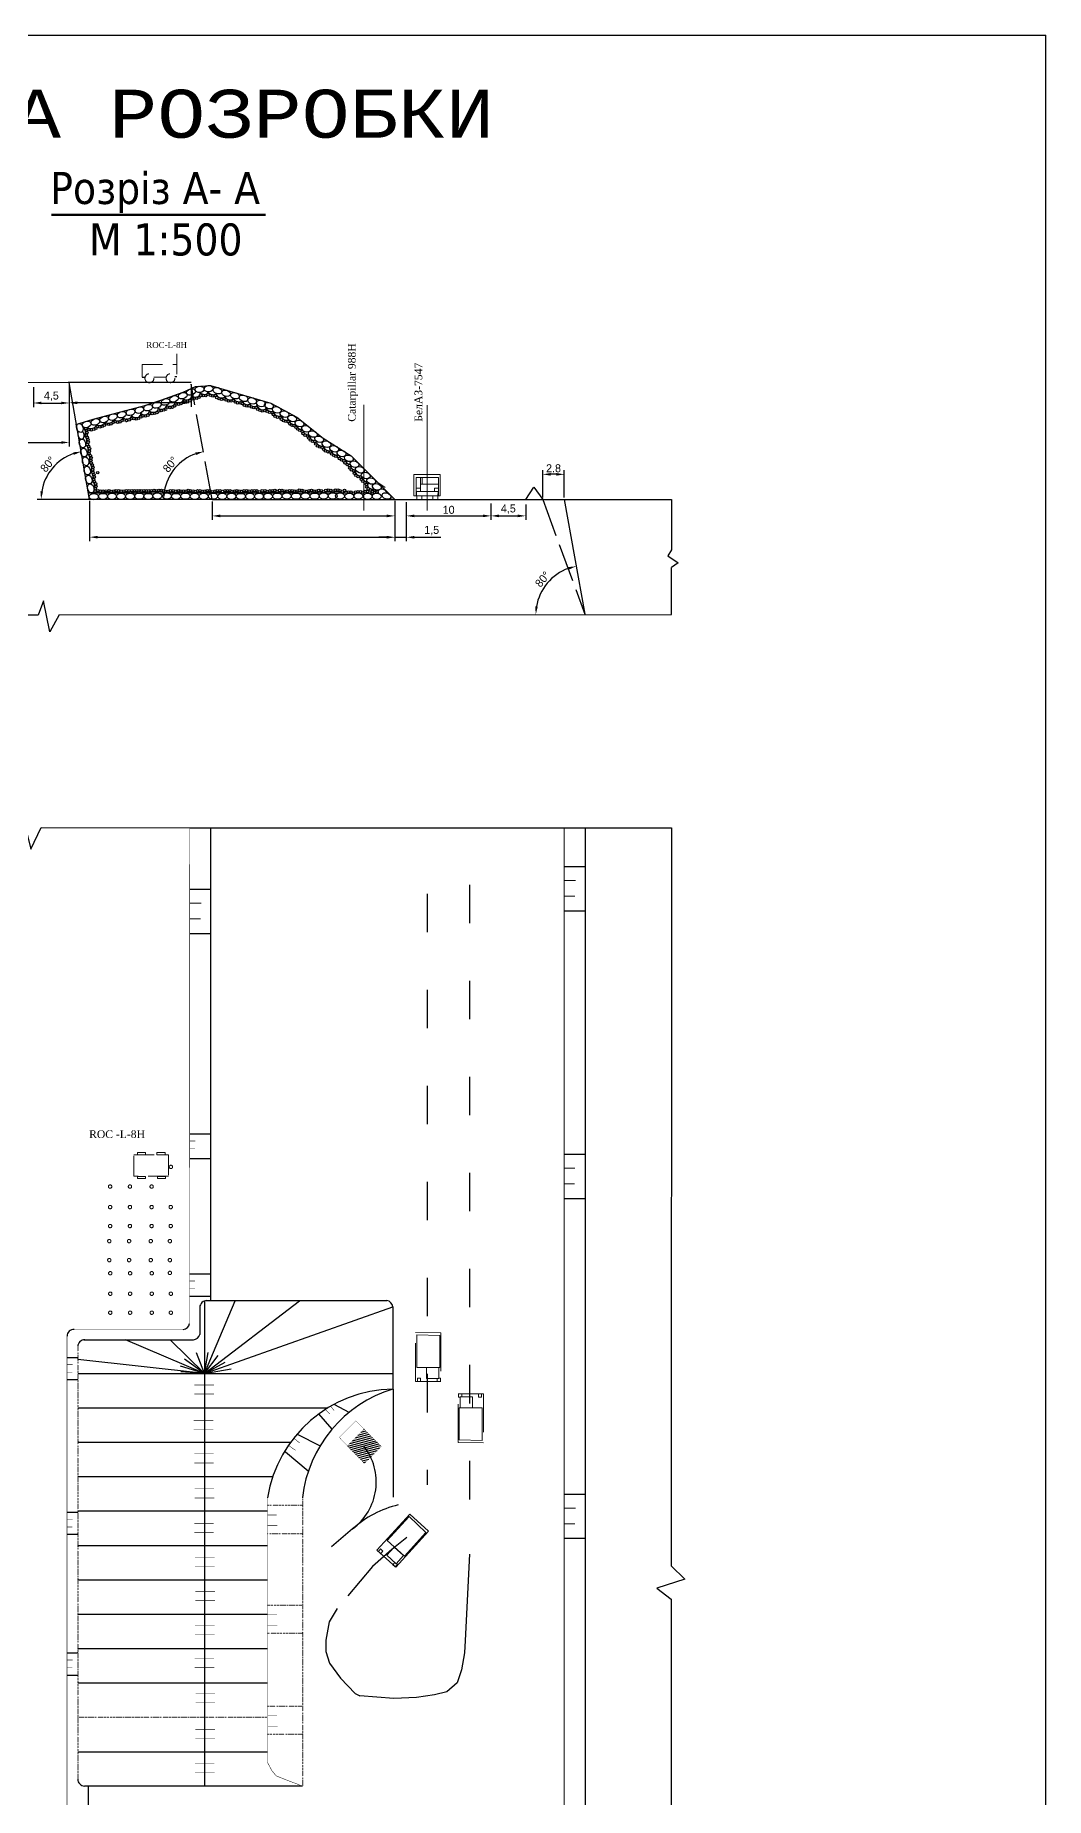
# Model space of a CAD drawing. Header units: millimetres. Extents: x 1846 to 3788, y 252 to 1083.
# Drawn here: x 2768 to 3084, y 533 to 1083 of the extents above; entities that cross this region are included whole.
import ezdxf

# ---------------------------------------------------------------- set-up
doc = ezdxf.new("R2010")
doc.units = ezdxf.units.MM
for name, pattern in [('ACAD_ISO02W100', [15, 12, -3]), ('ACAD_ISO03W100', [30, 12, -18]), ('BORDER2', [22.225, 6.35, -3.175, 6.35, -3.175, 0, -3.175]), ('DOT', [0.25, 0, -0.25])]:
    doc.linetypes.add(name, pattern=pattern)
doc.styles.add('стиль2', font='isocteur.ttf')
doc.dimstyles.new('ISO-25', dxfattribs={"dimtxt": 2.5, "dimasz": 2.5, "dimexe": 1.25, "dimexo": 0.625, "dimtad": 1, "dimtxsty": 'Standard', "dimcen": 2.5, "dimadec": 0, "dimazin": 0, "dimtfac": 1, "dimtmove": 0, "dimatfit": 3, "dimfxl": 1, "dimarcsym": 0})

# ---------------------------------------------------------------- blocks, each defined once
blk = doc.blocks.new('*D155')
at = {"color": 0, "lineweight": -2}
blk.add_line((2822.93, 938.21), (2807.14, 938.21), dxfattribs=at)
blk.add_arc((2823.56, 938.21), 15.17, 109.8331, 170.5379, dxfattribs=at)
at = {"color": 0}
for points in [[(2818.31, 952.88), (2818.52, 952.07), (2820.83, 953.13)], [(2809.02, 940.67), (2808.19, 940.74), (2808.39, 938.21)]]:
    blk.add_solid(points, dxfattribs=at)
at = {"layer": 'Defpoints', "color": 0}
for p in [(2816.97, 974.18), (2814.45, 950.33), (2823.56, 938.21), (2823.56, 938.21), (2967, 938.19)]:
    blk.add_point(p, dxfattribs=at)
at = {"color": 0, "insert": (2810.47, 949.12), "char_height": 2.5, "attachment_point": 5, "rotation": 50.1855}
blk.add_mtext('80°', dxfattribs=at)
blk = doc.blocks.new('*D157')
at = {"color": 0, "lineweight": -2}
blk.add_line((2784.66, 938.21), (2768.87, 938.21), dxfattribs=at)
blk.add_arc((2785.28, 938.21), 15.17, 109.3712, 170.5441, dxfattribs=at)
at = {"color": 0}
for points in [[(2780.15, 952.92), (2780.36, 952.12), (2782.67, 953.15)], [(2770.74, 940.67), (2769.91, 940.74), (2770.12, 938.21)]]:
    blk.add_solid(points, dxfattribs=at)
at = {"layer": 'Defpoints', "color": 0}
for p in [(2778.9, 974.69), (2776.24, 950.39), (2785.28, 938.21), (2785.28, 938.21), (2928.8, 938.21)]:
    blk.add_point(p, dxfattribs=at)
at = {"color": 0, "insert": (2772.23, 949.18), "char_height": 2.5, "attachment_point": 5, "rotation": 49.9576}
blk.add_mtext('80°', dxfattribs=at)
blk = doc.blocks.new('*D145')
at = {"color": 0, "lineweight": -2}
for p, q in [((2926.82, 938.84), (2926.82, 947.29)), ((2933.52, 938.82), (2933.52, 947.29)), ((2931.02, 946.04), (2929.32, 946.04))]:
    blk.add_line(p, q, dxfattribs=at)
at = {"color": 0}
for points in [[(2929.32, 946.46), (2929.32, 945.62), (2926.82, 946.04)], [(2931.02, 946.46), (2931.02, 945.62), (2933.52, 946.04)]]:
    blk.add_solid(points, dxfattribs=at)
at = {"layer": 'Defpoints', "color": 0}
for p in [(2926.82, 946.04), (2926.82, 938.21), (2933.52, 938.19)]:
    blk.add_point(p, dxfattribs=at)
at = {"color": 0, "insert": (2930.17, 947.92), "char_height": 2.5, "attachment_point": 5}
blk.add_mtext('2.8', dxfattribs=at)
blk = doc.blocks.new('*D158')
at = {"color": 0, "lineweight": -2}
blk.add_arc((2939.95, 902.23), 15.32, 109.591, 170.6569, dxfattribs=at)
at = {"color": 0}
for points in [[(2934.71, 917.07), (2934.92, 916.27), (2937.23, 917.31)], [(2925.25, 904.69), (2924.42, 904.76), (2924.63, 902.23)]]:
    blk.add_solid(points, dxfattribs=at)
at = {"layer": 'Defpoints', "color": 0}
for p in [(2933.46, 938.19), (2930.77, 914.5), (2859.52, 902.21), (2939.93, 902.35), (2967.02, 902.24)]:
    blk.add_point(p, dxfattribs=at)
at = {"color": 0, "insert": (2926.76, 913.26), "char_height": 2.5, "attachment_point": 5, "rotation": 50.1239}
blk.add_mtext('80°', dxfattribs=at)
blk = doc.blocks.new('*D148')
at = {"color": 0, "lineweight": -2}
for p, q in [((2880.58, 937.35), (2880.58, 925.12)), ((2884.19, 937.35), (2884.19, 925.12)), ((2878.08, 926.37), (2875.58, 926.37)), ((2880.58, 926.37), (2884.19, 926.37)), ((2886.69, 926.37), (2895.02, 926.37))]:
    blk.add_line(p, q, dxfattribs=at)
at = {"color": 0}
for points in [[(2878.08, 926.79), (2878.08, 925.96), (2880.58, 926.37)], [(2886.69, 926.79), (2886.69, 925.96), (2884.19, 926.37)]]:
    blk.add_solid(points, dxfattribs=at)
at = {"layer": 'Defpoints', "color": 0}
for p in [(2880.58, 937.97), (2884.19, 937.97), (2884.19, 926.37)]:
    blk.add_point(p, dxfattribs=at)
at = {"color": 0, "insert": (2892.11, 928.46), "char_height": 2.5, "attachment_point": 5}
blk.add_mtext('1,5', dxfattribs=at)
blk = doc.blocks.new('*D149')
at = {"color": 0, "lineweight": -2}
for p, q in [((2884.19, 936.97), (2884.19, 931.81)), ((2910.63, 936.97), (2910.63, 931.81)), ((2886.69, 933.06), (2908.13, 933.06))]:
    blk.add_line(p, q, dxfattribs=at)
at = {"color": 0}
for points in [[(2886.69, 933.48), (2886.69, 932.65), (2884.19, 933.06)], [(2908.13, 933.48), (2908.13, 932.65), (2910.63, 933.06)]]:
    blk.add_solid(points, dxfattribs=at)
at = {"layer": 'Defpoints', "color": 0}
for p in [(2884.19, 937.6), (2910.63, 937.6), (2910.63, 933.06)]:
    blk.add_point(p, dxfattribs=at)
at = {"color": 0, "insert": (2897.41, 934.94), "char_height": 2.5, "attachment_point": 5}
blk.add_mtext('10', dxfattribs=at)
blk = doc.blocks.new('*D150')
at = {"color": 0, "lineweight": -2}
for p, q in [((2910.63, 936.6), (2910.63, 931.81)), ((2921.48, 936.6), (2921.48, 931.81)), ((2913.13, 933.06), (2918.98, 933.06))]:
    blk.add_line(p, q, dxfattribs=at)
at = {"color": 0}
for points in [[(2913.13, 933.48), (2913.13, 932.65), (2910.63, 933.06)], [(2918.98, 933.48), (2918.98, 932.65), (2921.48, 933.06)]]:
    blk.add_solid(points, dxfattribs=at)
at = {"layer": 'Defpoints', "color": 0}
for p in [(2910.63, 937.22), (2921.48, 937.22), (2921.48, 933.06)]:
    blk.add_point(p, dxfattribs=at)
at = {"color": 0, "insert": (2916.05, 935.15), "char_height": 2.5, "attachment_point": 5}
blk.add_mtext('4,5', dxfattribs=at)
blk = doc.blocks.new('*D159')
at = {"color": 0, "lineweight": -2}
blk.add_line((2704.39, 974.39), (2691.87, 974.35), dxfattribs=at)
blk.add_arc((2705.01, 974.4), 11.89, 112.3799, 168.1588, dxfattribs=at)
at = {"color": 0}
for points in [[(2700.37, 985.79), (2700.6, 984.99), (2702.88, 986.1)], [(2693.79, 976.8), (2692.96, 976.88), (2693.12, 974.35)]]:
    blk.add_solid(points, dxfattribs=at)
at = {"layer": 'Defpoints', "color": 0}
for p in [(2702.25, 989.58), (2697.86, 983.9), (2778.9, 974.69), (2705.01, 974.4), (2705.01, 974.4)]:
    blk.add_point(p, dxfattribs=at)
at = {"color": 0, "insert": (2694.43, 983.2), "char_height": 2.5, "attachment_point": 5, "rotation": 50.2693}
blk.add_mtext('80°', dxfattribs=at)
blk = doc.blocks.new('*D140')
at = {"color": 0, "lineweight": -2}
for p, q in [((2705.01, 973.77), (2705.01, 954.74)), ((2778.9, 974.06), (2778.9, 954.74)), ((2707.51, 955.99), (2776.4, 955.99))]:
    blk.add_line(p, q, dxfattribs=at)
at = {"color": 0}
for points in [[(2707.51, 956.4), (2707.51, 955.57), (2705.01, 955.99)], [(2776.4, 956.4), (2776.4, 955.57), (2778.9, 955.99)]]:
    blk.add_solid(points, dxfattribs=at)
at = {"layer": 'Defpoints', "color": 0}
for p in [(2778.9, 974.69), (2705.01, 974.4), (2778.9, 955.99)]:
    blk.add_point(p, dxfattribs=at)
at = {"color": 0, "insert": (2744.29, 958.07), "char_height": 2.5, "attachment_point": 5}
blk.add_mtext('59,7', dxfattribs=at)
blk = doc.blocks.new('*D144')
at = {"color": 0, "lineweight": -2}
for p, q in [((2767.73, 973.31), (2767.73, 967.07)), ((2778.9, 974.06), (2778.9, 967.07)), ((2770.23, 968.32), (2776.4, 968.32))]:
    blk.add_line(p, q, dxfattribs=at)
at = {"color": 0}
for points in [[(2770.23, 968.74), (2770.23, 967.91), (2767.73, 968.32)], [(2776.4, 968.74), (2776.4, 967.91), (2778.9, 968.32)]]:
    blk.add_solid(points, dxfattribs=at)
at = {"layer": 'Defpoints', "color": 0}
for p in [(2778.9, 974.69), (2767.73, 973.94), (2778.9, 968.32)]:
    blk.add_point(p, dxfattribs=at)
at = {"color": 0, "insert": (2773.32, 970.41), "char_height": 2.5, "attachment_point": 5}
blk.add_mtext('4,5', dxfattribs=at)

msp = doc.modelspace()

# ---------------------------------------------------------------- hatches: boundary and pattern name
h = msp.add_hatch()
h.set_pattern_fill('ANSI31', scale=0.196, angle=330, style=0)
h.set_pattern_definition([(15, (2682.3198, -124.38993), (-0.1610631, 0.60109564), [])])
h.paths.add_polyline_path([(2876.405, 642.415), (2871.025, 647.809), (2865.804, 642.582), (2871.103, 637.118)])

# ---------------------------------------------------------------- linework, layer by layer
at = {"lineweight": 50}
msp.add_line((2773.319, 1027.059), (2840.16, 1027.059), dxfattribs=at)
at = {"color": 7, "linetype": 'BORDER2', "lineweight": 9}
for p, q in [((2801.737, 980.354), (2812.554, 980.354)), ((2801.737, 976.392), (2801.737, 980.354)), ((2812.554, 983.691), (2812.554, 974.611)), ((2809.176, 976.392), (2805.305, 976.392))]:
    msp.add_line(p, q, dxfattribs=at)
at = {"color": 7}
for p, q in [((2778.904, 974.064), (2778.904, 967.134)), ((2816.972, 974.064), (2816.972, 967.134)), ((2814.472, 968.384), (2781.404, 968.384)), ((2785.26, 937.722), (2785.26, 925.165)), ((2823.56, 937.584), (2823.56, 931.802)), ((2880.584, 937.72), (2880.584, 931.802)), ((2880.584, 937.72), (2880.584, 925.165)), ((2826.06, 933.052), (2878.084, 933.052)), ((2787.76, 926.415), (2878.084, 926.415)), ((2940.099, 835.654), (2940.099, 346.159))]:
    msp.add_line(p, q, dxfattribs=at)
at = {"color": 7, "lineweight": 9}
for p, q in [((2870.915, 934.736), (2870.915, 967.701)), ((2890.733, 934.695), (2890.733, 967.622)), ((2874.857, 940.638), (2873.939, 941.659)), ((2874.955, 943.748), (2877.573, 941.886)), ((2887.377, 941.764), (2888.711, 941.764)), ((2888.622, 942.949), (2894.182, 942.949)), ((2888.637, 945.066), (2888.637, 940.624)), ((2889.185, 945.081), (2889.185, 942.993)), ((2892.95, 940.722), (2892.95, 941.716)), ((2892.95, 941.716), (2894.182, 941.716))]:
    msp.add_line(p, q, dxfattribs=at)
at = {"color": 7, "linetype": 'ACAD_ISO03W100', "lineweight": 9}
for p, q in [((2887.093, 677.951), (2895.016, 677.88)), ((2887.093, 662.695), (2887.093, 677.951)), ((2887.442, 677.244), (2894.682, 677.032)), ((2887.442, 667.096), (2887.442, 677.244)), ((2895.016, 677.88), (2895.016, 662.695)), ((2894.682, 677.032), (2894.682, 667.096)), ((2894.682, 667.096), (2887.442, 667.096)), ((2890.468, 667.043), (2894.362, 667.043)), ((2890.468, 663.582), (2890.468, 667.043)), ((2894.362, 667.043), (2894.362, 663.582)), ((2895.007, 662.662), (2887.084, 662.662)), ((2888.655, 663.728), (2887.69, 663.728)), ((2887.69, 663.728), (2887.69, 662.723)), ((2887.69, 662.723), (2888.655, 662.723)), ((2888.655, 662.723), (2888.655, 663.728)), ((2894.362, 663.582), (2890.468, 663.582)), ((2893.854, 662.697), (2893.854, 663.581)), ((2894.821, 662.697), (2893.854, 662.697)), ((2894.366, 663.682), (2894.821, 663.682)), ((2894.821, 663.682), (2894.821, 662.697)), ((2900.343, 643.627), (2900.343, 658.812)), ((2900.343, 658.812), (2908.266, 658.812)), ((2900.538, 657.825), (2900.538, 658.81)), ((2900.538, 658.81), (2901.505, 658.81)), ((2900.994, 657.825), (2900.538, 657.825)), ((2900.997, 654.464), (2900.997, 657.925)), ((2900.997, 657.925), (2904.891, 657.925)), ((2901.505, 658.81), (2901.505, 657.926)), ((2904.891, 657.925), (2904.891, 654.464)), ((2907.669, 658.784), (2906.705, 658.784)), ((2906.705, 658.784), (2906.705, 657.779)), ((2906.705, 657.779), (2907.669, 657.779)), ((2907.669, 657.779), (2907.669, 658.784)), ((2908.266, 658.812), (2908.266, 643.556)), ((2900.677, 644.475), (2900.677, 654.411)), ((2900.677, 654.411), (2907.917, 654.411)), ((2904.891, 654.464), (2900.997, 654.464)), ((2907.917, 654.411), (2907.917, 644.263)), ((2907.917, 644.263), (2900.677, 644.475)), ((2908.266, 643.556), (2900.343, 643.627))]:
    msp.add_line(p, q, dxfattribs=at)
at = {"color": 7, "linetype": 'ByBlock', "lineweight": 9}
for p, q in [((2880.028, 605.448), (2880.623, 606.103)), ((2881.068, 605.833), (2881.405, 605.527)), ((2880.741, 604.797), (2880.026, 605.448)), ((2881.405, 605.527), (2880.741, 604.797))]:
    msp.add_line(p, q, dxfattribs=at)
at = {"color": 7}
for points in [[(2514.901, 1083.19), (2514.901, 1083.19), (3083.901, 1083.19)], [(3083.901, 252.19), (3083.901, 252.19), (3083.901, 1083.19)], [(2778.904, 974.689), (2705.013, 974.397), (2705.013, 974.397)], [(2816.972, 974.689), (2778.572, 974.689)], [(2785.281, 938.213), (2778.904, 974.689)], [(2801.737, 976.392), (2802.602, 976.392)], [(2812.559, 976.481), (2811.863, 976.481)], [(2780.942, 961.578), (2786.416, 963.244), (2794.151, 965.385), (2802.243, 967.452), (2807.551, 969.164), (2807.551, 969.164), (2814.453, 971.69), (2818.31, 973.459), (2823.081, 973.832), (2841.854, 968.312), (2850.003, 963.847), (2858.173, 957.353), (2866.995, 951.792), (2880.584, 938.203)], [(2816.972, 974.182), (2816.972, 974.182)], [(2780.999, 961.595), (2781.159, 960.777)], [(2781.159, 960.777), (2781.325, 959.86)], [(2921.476, 938.212), (2924.055, 942.017), (2926.812, 938.212)], [(2823.56, 938.209), (2770.115, 938.213)], [(2864.887, 940.14), (2784.937, 940.14)], [(2823.56, 938.209), (2966.999, 938.193)], [(2880, 938.203), (2879.006, 938.197)], [(2880, 938.203), (2880.584, 938.203)], [(2933.463, 938.193), (2939.933, 902.35)], [(2966.999, 938.193), (2966.999, 922.445)], [(2966.999, 922.445), (2965.823, 920.572), (2969.082, 918.372), (2967.016, 916.988)], [(2967.016, 902.242), (2967.016, 916.988)], [(2775.786, 902.108), (2772.85, 896.813), (2770.888, 906.499), (2769.171, 902.085), (2620.924, 902.097)], [(2775.786, 902.108), (2967.016, 902.242)], [(2759.103, 835.656), (2763.73, 842.001), (2766.937, 828.947), (2770.181, 835.679)], [(2770.181, 835.679), (2816.552, 835.654)], [(2816.552, 835.654), (2967.016, 835.654)], [(2823.074, 835.654), (2823.074, 687.948)], [(2967.016, 835.654), (2966.944, 605.056)], [(2933.577, 823.562), (2940.099, 823.562)], [(2816.645, 816.493), (2823.167, 816.493)], [(2933.577, 809.726), (2940.099, 809.726)], [(2816.645, 802.657), (2823.167, 802.657)], [(2816.549, 740.006), (2823.119, 740.006)], [(2816.444, 732.308), (2822.974, 732.308)], [(2933.417, 733.727), (2939.94, 733.727)], [(2933.417, 719.89), (2939.94, 719.89)], [(2816.474, 696.265), (2823.044, 696.265)], [(2816.474, 689.347), (2823.044, 689.347)], [(2821.199, 665.191), (2850.787, 687.895)], [(2821.199, 665.191), (2830.775, 687.895)], [(2821.199, 687.857), (2821.199, 536.26)], [(2821.199, 665.191), (2880.004, 685.95)], [(2821.725, 687.947), (2878.078, 687.945)], [(2880.004, 685.95), (2879.982, 660.33)], [(2783.505, 675.726), (2817.715, 675.726)], [(2821.199, 665.191), (2796.506, 675.727)], [(2821.199, 665.191), (2810.452, 675.727)], [(2821.199, 665.191), (2822.281, 671.71)], [(2778.217, 670.225), (2781.591, 670.225)], [(2821.199, 665.191), (2781.592, 669.53)], [(2821.199, 665.191), (2813.692, 667.416)], [(2821.199, 665.191), (2814.932, 669.611)], [(2821.199, 665.191), (2818.655, 671.614)], [(2821.199, 665.191), (2825.431, 670.756)], [(2821.199, 665.191), (2827.626, 668.752)], [(2821.199, 665.191), (2829.534, 666.653)], [(2778.217, 663.307), (2781.591, 663.307)], [(2781.655, 665.191), (2879.999, 665.191)], [(2821.199, 665.191), (2813.792, 665.651)], [(2821.199, 665.191), (2821.199, 665.191)], [(2821.199, 665.191), (2821.199, 665.191)], [(2861.753, 655.537), (2866.246, 653.07)], [(2880.043, 660.265), (2880.043, 626.521)], [(2781.655, 654.451), (2859.663, 654.451)], [(2856.73, 652.629), (2860.959, 647.784)], [(2850.121, 646.273), (2857.259, 642.574)], [(2781.648, 643.711), (2847.894, 643.711)], [(2846.42, 640.724), (2853.558, 634.821)], [(2781.648, 632.971), (2842.596, 632.971)], [(2781.594, 622.231), (2840.823, 622.231)], [(2933.537, 627.528), (2940.059, 627.528)], [(2778.211, 621.892), (2781.597, 621.892)], [(2867.411, 616.626), (2860.828, 610.992)], [(2778.211, 614.974), (2781.597, 614.974)], [(2781.644, 611.491), (2840.772, 611.491)], [(2933.537, 613.692), (2940.059, 613.692)], [(2903.884, 608.762), (2902.518, 581.787), (2902.357, 577.908), (2901.387, 572.574), (2900.093, 568.533), (2896.86, 565.786), (2892.98, 564.816), (2887.321, 564.008), (2880.335, 563.624), (2869.699, 564.493)], [(2781.621, 600.751), (2840.847, 600.751)], [(2966.944, 605.056), (2971.222, 600.932), (2962.4, 598.147), (2966.944, 594.667)], [(2966.944, 594.667), (2966.962, 346.209)], [(2781.621, 590.011), (2840.847, 590.011)], [(2862.543, 591.788), (2860.087, 587.564), (2859.104, 581.868), (2859.104, 578.332), (2860.185, 574.698), (2863.624, 569.983), (2868.203, 565.212), (2868.203, 565.212), (2869.699, 564.493), (2869.699, 564.493), (2869.699, 564.493), (2869.699, 564.493), (2869.699, 564.493)], [(2781.591, 579.271), (2840.847, 579.271)], [(2778.247, 577.874), (2781.595, 577.874)], [(2778.247, 570.956), (2781.586, 570.956)], [(2781.597, 568.531), (2840.847, 568.531)], [(2781.662, 547.051), (2840.868, 547.051)], [(2851.719, 536.239), (2783.7, 536.294)], [(2784.795, 536.293), (2784.795, 346.45)]]:
    msp.add_lwpolyline(points, dxfattribs=at)
at = {"color": 7, "linetype": 'ACAD_ISO02W100'}
for points in [[(2823.56, 938.209), (2816.972, 974.182)], [(2926.812, 938.212), (2939.933, 902.35)]]:
    msp.add_lwpolyline(points, dxfattribs=at)
at = {"color": 7, "lineweight": 9}
for points in [[(2886.515, 945.947), (2894.784, 945.947), (2894.784, 939.325), (2886.515, 939.325)], [(2887.249, 945.083), (2894.205, 945.083), (2894.205, 939.284), (2887.249, 939.284)], [(2887.377, 940.648), (2894.1, 940.648), (2894.077, 939.284), (2887.377, 939.284)], [(2887.52, 939.288), (2889.045, 939.288), (2889.045, 938.211), (2887.52, 938.211)], [(2892.457, 939.288), (2893.982, 939.288), (2893.982, 938.211), (2892.457, 938.211)]]:
    msp.add_lwpolyline(points, close=True, dxfattribs=at)
at = {"color": 7}
for points, const_width in [([(2816.477, 680.811), (2816.552, 835.654)], 0.15), ([(2933.463, 835.654), (2933.463, 346.159)], 0.3), ([(2933.577, 819.183), (2937.08, 819.183)], 0.3), ([(2816.645, 812.114), (2820.148, 812.114)], 0.3), ([(2933.577, 814.279), (2936.905, 814.279)], 0.3), ([(2816.645, 807.21), (2819.973, 807.21)], 0.3), ([(2816.549, 737.817), (2818.301, 737.817)], 0.15), ([(2816.549, 735.365), (2818.213, 735.365)], 0.15), ([(2933.417, 729.348), (2936.921, 729.348)], 0.3), ([(2933.417, 724.444), (2936.746, 724.444)], 0.3), ([(2816.474, 694.076), (2818.226, 694.076)], 0.15), ([(2816.474, 691.624), (2818.138, 691.624)], 0.15), ([(2778.215, 676.834), (2778.233, 677.046), (2778.278, 677.328), (2778.406, 677.675), (2778.586, 678.009), (2778.721, 678.189), (2778.94, 678.401), (2779.171, 678.581), (2779.46, 678.742), (2779.743, 678.851), (2780.096, 678.922), (2780.437, 678.941), (2780.694, 678.941)], 0.15), ([(2814.502, 678.943), (2780.437, 678.94)], 0.15), ([(2814.478, 678.942), (2814.65, 678.964), (2814.915, 679.014), (2815.115, 679.078), (2815.373, 679.207), (2815.588, 679.336), (2815.878, 679.587), (2816.028, 679.743), (2816.179, 679.979), (2816.315, 680.231), (2816.426, 680.547), (2816.476, 680.829), (2816.476, 680.829)], 0.15), ([(2778.215, 676.834), (2778.21, 346.45)], 0.15), ([(2778.217, 668.036), (2779.969, 668.036)], 0.15), ([(2778.217, 665.584), (2779.882, 665.584)], 0.15), ([(2818.023, 661.596), (2824.118, 661.596)], 0.15), ([(2818.03, 658.76), (2824.125, 658.76)], 0.15), ([(2840.842, 626.389), (2841.565, 629.791), (2842.27, 632.364), (2843.539, 635.852), (2845.019, 638.883), (2846.394, 641.35), (2848.156, 643.922), (2850.518, 646.777), (2853.056, 649.42), (2854.959, 651.102), (2857.779, 653.216), (2860.529, 654.943), (2863.49, 656.529), (2865.029, 657.18), (2866.482, 657.75), (2867.596, 658.144), (2869.036, 658.619), (2870.285, 658.999), (2872.01, 659.393), (2873.613, 659.705), (2875.039, 659.95), (2877.21, 660.194), (2878.758, 660.276), (2879.982, 660.33)], 0.15), ([(2817.807, 650.533), (2823.902, 650.533)], 0.15), ([(2858.933, 653.849), (2860.343, 652.528)], 0.15), ([(2860.519, 654.995), (2861.664, 653.585)], 0.15), ([(2863.237, 645.228), (2868.419, 650.422), (2876.405, 642.415), (2871.103, 637.118), (2863.237, 645.228)], 0.0784), ([(2817.814, 647.696), (2823.909, 647.696)], 0.15), ([(2849.064, 644.952), (2850.914, 643.454)], 0.15), ([(2865.804, 642.582), (2871.025, 647.809)], 0.0784), ([(2817.969, 640.063), (2824.064, 640.063)], 0.15), ([(2847.478, 642.662), (2849.592, 641.164)], 0.15), ([(2817.976, 637.227), (2824.071, 637.227)], 0.15), ([(2818.077, 629.132), (2824.172, 629.132)], 0.15), ([(2818.084, 626.296), (2824.179, 626.296)], 0.15), ([(2840.842, 626.389), (2840.842, 543.659)], 0.15), ([(2933.537, 623.15), (2937.04, 623.15)], 0.3), ([(2778.211, 619.703), (2779.963, 619.703)], 0.15), ([(2778.211, 617.251), (2779.875, 617.251)], 0.15), ([(2817.969, 618.285), (2824.064, 618.285)], 0.15), ([(2933.537, 618.246), (2936.865, 618.246)], 0.3), ([(2817.976, 615.448), (2824.071, 615.448)], 0.15), ([(2818.185, 607.731), (2824.28, 607.731)], 0.15), ([(2818.192, 604.895), (2824.287, 604.895)], 0.15), ([(2818.293, 597.154), (2824.388, 597.154)], 0.15), ([(2818.3, 594.317), (2824.395, 594.317)], 0.15), ([(2818.185, 586.36), (2824.28, 586.36)], 0.15), ([(2818.192, 583.524), (2824.287, 583.524)], 0.15), ([(2778.247, 575.685), (2779.999, 575.685)], 0.15), ([(2778.247, 573.233), (2779.912, 573.233)], 0.15), ([(2818.077, 576.125), (2824.172, 576.125)], 0.15), ([(2818.084, 573.288), (2824.179, 573.288)], 0.15), ([(2818.347, 565.223), (2824.442, 565.223)], 0.15), ([(2818.354, 562.387), (2824.449, 562.387)], 0.15), ([(2818.293, 554.022), (2824.388, 554.022)], 0.15), ([(2818.3, 551.185), (2824.395, 551.185)], 0.15), ([(2818.177, 543.261), (2824.272, 543.261)], 0.15), ([(2818.185, 540.425), (2824.28, 540.425)], 0.15), ([(2840.842, 543.659), (2842.227, 541.088), (2843.564, 539.483), (2846.908, 538.146), (2850.118, 536.943), (2851.719, 536.239)], 0.15)]:
    msp.add_lwpolyline(points, dxfattribs=dict(at, const_width=const_width))
at = {"color": 7, "linetype": 'ACAD_ISO03W100'}
for points in [[(2890.691, 815.038), (2890.691, 630.389)], [(2903.884, 817.847), (2903.884, 608.762)], [(2819.69, 685.897), (2819.69, 677.401)], [(2884.343, 613.946), (2884.343, 613.946), (2879.629, 610.176), (2873.642, 604.935), (2862.543, 591.788)]]:
    msp.add_lwpolyline(points, dxfattribs=at)
at = {"color": 7, "linetype": 'BORDER2', "lineweight": 9}
for points in [[(2799.067, 733.441), (2809.954, 733.441), (2809.954, 726.801), (2799.067, 726.801)], [(2800.23, 733.478), (2802.733, 733.478), (2802.733, 734.178), (2800.23, 734.178)], [(2806.317, 733.478), (2808.82, 733.478), (2808.82, 734.178), (2806.317, 734.178)], [(2800.23, 726.061), (2802.733, 726.061), (2802.733, 726.76), (2800.23, 726.76)], [(2806.487, 726.039), (2808.99, 726.039), (2808.99, 726.739), (2806.487, 726.739)]]:
    msp.add_lwpolyline(points, close=True, dxfattribs=at)
at = {"color": 7, "linetype": 'DOT'}
for points in [[(2781.598, 673.743), (2781.594, 538.516)], [(2840.842, 624.036), (2851.719, 624.04)], [(2851.719, 626.393), (2851.719, 536.239)], [(2840.851, 615.244), (2851.765, 615.244)], [(2840.907, 592.847), (2851.784, 592.851)], [(2840.916, 584.055), (2851.83, 584.055)], [(2781.634, 557.791), (2840.83, 557.791)], [(2840.936, 561.311), (2851.813, 561.315)], [(2840.945, 552.52), (2851.859, 552.52)]]:
    msp.add_lwpolyline(points, dxfattribs=at)
at = {"color": 7, "linetype": 'DOT', "const_width": 0.15}
for points in [[(2840.867, 620.998), (2843.744, 620.998)], [(2840.867, 617.73), (2843.874, 617.73)], [(2840.932, 589.809), (2843.809, 589.809)], [(2840.932, 586.541), (2843.939, 586.541)], [(2840.961, 558.274), (2843.838, 558.274)], [(2840.961, 555.005), (2843.968, 555.005)]]:
    msp.add_lwpolyline(points, dxfattribs=at)
at = {"color": 7, "linetype": 'ByBlock', "lineweight": 9}
for points in [[(2885.289, 621.282), (2891.102, 615.9), (2880.886, 604.665), (2875.024, 609.995)], [(2885.071, 620.524), (2890.284, 615.497), (2883.6, 608.146), (2878.244, 613.016)], [(2875.485, 609.615), (2876.199, 608.966), (2876.875, 609.709), (2876.161, 610.358)], [(2880.446, 610.942), (2883.327, 608.322), (2880.999, 605.761), (2878.118, 608.381)]]:
    msp.add_lwpolyline(points, close=True, dxfattribs=at)
at = {"color": 7, "linetype": 'BORDER2', "lineweight": 9}
for centre, radius in [((2803.951, 976.053), 1.396), ((2810.53, 976.053), 1.396), ((2810.656, 729.706), 0.53), ((2791.685, 723.559), 0.53), ((2797.878, 723.559), 0.53), ((2804.645, 723.559), 0.53), ((2791.685, 717.164), 0.53), ((2797.878, 717.164), 0.53), ((2804.645, 717.164), 0.53), ((2810.61, 717.164), 0.53), ((2791.685, 711.237), 0.53), ((2797.878, 711.237), 0.53), ((2804.645, 711.237), 0.53), ((2810.61, 711.237), 0.53), ((2791.423, 706.524), 0.53), ((2797.616, 706.524), 0.53), ((2804.384, 706.524), 0.53), ((2810.348, 706.524), 0.53), ((2791.423, 700.596), 0.53), ((2797.616, 700.596), 0.53), ((2804.384, 700.596), 0.53), ((2810.348, 700.596), 0.53), ((2791.731, 696.489), 0.53), ((2797.924, 696.489), 0.53), ((2804.691, 696.489), 0.53), ((2810.354, 696.584), 0.53), ((2791.731, 690.093), 0.53), ((2797.924, 690.093), 0.53), ((2804.691, 690.093), 0.53), ((2810.656, 690.093), 0.53), ((2791.731, 684.166), 0.53), ((2797.924, 684.166), 0.53), ((2804.691, 684.166), 0.53), ((2810.656, 684.166), 0.53)]:
    msp.add_circle(centre, radius, dxfattribs=at)
at = {"color": 7}
for centre in [(2815.07, 968.973), (2815.841, 968.942), (2816.574, 969.148), (2817.192, 969.614), (2817.94, 969.812), (2818.71, 969.827), (2819.428, 970.102), (2820.008, 970.606), (2820.778, 970.663), (2821.548, 970.634), (2822.25, 971), (2822.982, 970.711), (2823.733, 970.538), (2824.512, 970.634), (2825.013, 970.047), (2825.696, 969.672), (2826.457, 969.479), (2827.248, 969.643), (2827.931, 969.268), (2828.643, 968.969), (2829.413, 968.931), (2830.174, 969.123), (2830.761, 968.632), (2797.615, 963.053), (2798.309, 963.409), (2799.09, 963.448), (2799.861, 963.361), (2800.615, 963.545), (2801.254, 963.983), (2801.946, 964.307), (2802.708, 964.289), (2803.453, 964.526), (2804.058, 965.008), (2804.82, 965.034), (2805.591, 965.078), (2806.31, 965.358), (2806.888, 965.849), (2807.652, 965.964), (2808.424, 966.128), (2809.567, 967.054), (2810.346, 966.892), (2811.15, 967.032), (2811.828, 967.4), (2812.287, 968.023), (2813.056, 967.962), (2813.806, 968.107), (2814.459, 968.507), (2831.483, 968.363), (2832.234, 968.344), (2832.985, 968.113), (2833.61, 967.651), (2834.342, 967.42), (2835.101, 967.444), (2835.791, 967.071), (2836.547, 966.879), (2837.303, 966.975), (2837.772, 966.382), (2838.452, 966.009), (2839.218, 965.836), (2839.993, 965.932), (2840.74, 965.731), (2841.458, 965.406), (2842.214, 965.31), (2842.664, 964.67), (2843.219, 964.143), (2843.956, 963.904), (2844.731, 963.866), (2845.21, 963.282), (2784.101, 960.307), (2784.261, 958.301), (2784.42, 959.055), (2784.523, 957.591), (2785.078, 960.011), (2785.838, 959.947), (2786.582, 960.137), (2787.199, 960.47), (2787.722, 961.008), (2788.466, 960.881), (2789.195, 961.055), (2789.828, 961.404), (2790.525, 961.736), (2791.253, 961.673), (2791.966, 961.815), (2792.582, 962.2), (2793.329, 962.467), (2794.023, 962.324), (2794.77, 962.431), (2795.41, 962.804), (2796.157, 963), (2845.813, 962.832), (2846.541, 962.583), (2847.306, 962.468), (2847.747, 961.827), (2848.388, 961.416), (2849.131, 961.219), (2849.715, 960.74), (2850.26, 960.185), (2850.911, 959.793), (2851.61, 959.439), (2851.983, 958.759), (2852.577, 958.281), (2853.295, 958.003), (2784.516, 955.368), (2784.791, 956.869), (2784.804, 956.095), (2784.983, 954.767), (2785.079, 952.508), (2785.194, 953.265), (2785.233, 954.032), (2853.735, 957.372), (2854.204, 956.751), (2854.853, 956.368), (2855.619, 956.215), (2855.934, 955.497), (2856.47, 954.923), (2857.15, 954.588), (2857.906, 954.492), (2858.375, 953.88), (2858.959, 953.363), (2859.668, 953.086), (2860.414, 953.028), (2860.836, 952.387), (2785.533, 951.881), (2785.693, 950.376), (2785.744, 951.14), (2785.757, 949.609), (2786.153, 948.951), (2786.205, 947.442), (2786.294, 946.682), (2786.313, 948.209), (2787.809, 946.566), (2861.477, 951.957), (2862.197, 951.696), (2862.947, 951.605), (2863.33, 950.961), (2863.958, 950.502), (2864.678, 950.257), (2865.1, 949.625), (2865.681, 949.13), (2866.39, 948.808), (2866.551, 948.055), (2867.046, 947.453), (2867.734, 947.109), (2786.54, 944.455), (2786.633, 945.973), (2786.729, 945.206), (2786.759, 943.751), (2787.025, 941.59), (2787.14, 943.081), (2787.244, 942.307), (2805.377, 941.063), (2806.847, 941.036), (2807.691, 941.063), (2845.325, 941.025), (2850.772, 941.101), (2851.594, 941.025), (2859.813, 941.082), (2862.049, 941.101), (2862.794, 941.12), (2867.971, 946.379), (2868.435, 945.744), (2869.105, 945.356), (2869.868, 945.212), (2870.131, 944.483), (2870.623, 943.899), (2871.292, 943.517), (2871.736, 942.886), (2871.812, 942.115), (2872.295, 941.505), (2872.982, 941.132), (2787.021, 940.806), (2787.85, 940.91), (2788.644, 940.772), (2789.438, 940.806), (2790.44, 940.841), (2791.338, 940.91), (2791.994, 940.737), (2792.823, 940.806), (2793.549, 940.91), (2794.343, 940.875), (2795.137, 940.772), (2795.966, 940.841), (2796.761, 940.944), (2797.59, 940.875), (2798.453, 940.91), (2799.248, 940.91), (2800.007, 940.944), (2800.664, 940.944), (2801.389, 940.875), (2802.218, 940.944), (2803.008, 940.873), (2803.743, 940.873), (2804.614, 940.955), (2806.112, 940.955), (2808.345, 940.873), (2809.053, 940.71), (2809.815, 940.71), (2810.55, 940.873), (2811.367, 940.9), (2812.157, 940.791), (2813.11, 940.9), (2813.845, 940.846), (2814.581, 940.846), (2815.371, 940.818), (2816.079, 940.982), (2816.758, 940.967), (2817.542, 940.833), (2818.287, 940.681), (2818.975, 940.872), (2819.759, 940.948), (2820.485, 940.738), (2821.212, 940.795), (2822.053, 940.948), (2822.798, 940.929), (2823.582, 940.642), (2824.423, 940.795), (2825.149, 940.967), (2825.971, 940.948), (2826.774, 940.681), (2827.538, 940.91), (2828.341, 940.967), (2829.048, 940.91), (2829.736, 940.662), (2830.577, 940.833), (2831.189, 940.91), (2832.011, 940.814), (2832.737, 940.662), (2833.502, 940.929), (2834.304, 940.929), (2835.088, 940.795), (2835.91, 940.872), (2836.77, 940.929), (2837.535, 940.872), (2838.28, 940.585), (2839.159, 940.891), (2840.02, 940.929), (2840.765, 940.757), (2841.549, 940.872), (2842.371, 940.967), (2843.135, 941.005), (2843.872, 940.719), (2844.579, 940.986), (2846.108, 940.853), (2846.949, 940.795), (2847.695, 940.929), (2848.536, 940.929), (2849.3, 940.814), (2850.046, 940.833), (2852.282, 940.833), (2853.047, 940.662), (2853.792, 940.967), (2854.556, 941.005), (2855.359, 940.795), (2856.104, 940.853), (2856.831, 940.986), (2857.634, 940.948), (2858.36, 940.604), (2859.048, 940.986), (2860.596, 941.005), (2861.284, 940.853), (2863.502, 940.91), (2864.19, 940.585), (2864.883, 941.015), (2865.396, 940.412), (2866.122, 940.545), (2866.925, 940.507), (2867.651, 940.163), (2868.339, 940.545), (2869.104, 940.641), (2869.888, 940.564), (2870.576, 940.412), (2871.34, 940.66), (2872.086, 940.679), (2873.549, 940.657), (2874.285, 940.451), (2874.977, 940.707)]:
    msp.add_circle(centre, 0.386, dxfattribs=at)
for centre, radius, start, end in [((2809.109, 966.48), 0.386, 69.4521, 33.33044), ((2784.305, 959.816), 0.386, 159.09965, 66.15434), ((2796.851, 962.911), 0.386, 197.81183, 147.5802), ((2872.793, 940.469), 0.386, 100.91063, 47.34719), ((2873.481, 940.144), 0.386, 130.29623, 34.54479), ((2874.183, 941.143), 0.386, 137.72324, 15.692), ((2821.817, 685.82), 2.128, 87.46452, 179.21986), ((2877.832, 685.781), 2.178, 4.45387, 83.53409), ((2814.323, 681.111), 2.175, 273.71985, 352.07831), ((2817.563, 677.908), 2.187, 273.98468, 346.68376), ((2783.736, 673.596), 2.143, 87.86804, 179.05822), ((2880.678, 619.989), 40.347, 90.9877, 170.87248), ((2891.883, 621.681), 40.439, 107.11445, 173.30919), ((2856.61, 631.27), 18.196, 306.41268, 38.17316), ((2889.177, 592.525), 32.475, 103.32207, 132.08494), ((2783.735, 538.436), 2.143, 177.86804, 269.05822)]:
    msp.add_arc(centre, radius, start, end, dxfattribs=at)
at = {"color": 7, "lineweight": 25}
msp.add_arc((2780.357, 676.798), 2.143, 87.86804, 179.05822, dxfattribs=at)
at = {"color": 7}
for centre, major_axis in [((2808.962, 968.665), (1.341, 0.459)), ((2811.646, 969.62), (1.341, 0.459)), ((2814.349, 970.612), (1.341, 0.459)), ((2816.944, 971.755), (1.341, 0.459)), ((2819.627, 972.57), (1.409, 0.152)), ((2822.458, 972.79), (1.409, 0.152)), ((2825.188, 972.186), (-1.355, 0.415)), ((2827.891, 971.359), (-1.355, 0.415)), ((2830.638, 970.592), (-1.355, 0.415)), ((2833.373, 969.769), (-1.355, 0.415)), ((2836.05, 968.974), (-1.355, 0.415)), ((2838.757, 968.18), (-1.355, 0.415)), ((2787.076, 962.418), (1.341, 0.459)), ((2789.793, 963.171), (1.341, 0.459)), ((2792.533, 963.924), (1.341, 0.459)), ((2795.299, 964.677), (1.341, 0.459)), ((2798.05, 965.397), (1.341, 0.459)), ((2800.809, 966.096), (1.341, 0.459)), ((2803.543, 966.865), (1.341, 0.459)), ((2806.244, 967.732), (1.341, 0.459)), ((2841.287, 967.475), (-1.355, 0.415)), ((2843.729, 966.181), (-1.355, 0.415)), ((2846.141, 964.857), (-1.355, 0.415)), ((2848.524, 963.504), (-1.355, 0.415)), ((2782.226, 960.518), (0.344, -1.375)), ((2784.358, 961.616), (1.341, 0.459)), ((2850.818, 961.916), (-1.355, 0.415)), ((2852.889, 960.254), (-1.355, 0.415)), ((2854.988, 958.622), (-1.355, 0.415)), ((2856.982, 956.991), (-1.355, 0.415)), ((2783.036, 955.658), (0.344, -1.375)), ((2783.499, 952.881), (0.344, -1.375)), ((2859.236, 955.463), (-1.355, 0.415)), ((2861.664, 954.034), (-1.355, 0.415)), ((2863.984, 952.564), (-1.355, 0.415)), ((2784.039, 950.105), (0.344, -1.375)), ((2784.541, 947.251), (0.344, -1.375)), ((2866.238, 951.029), (-1.355, 0.415)), ((2867.97, 949.232), (-1.355, 0.415)), ((2869.702, 947.468), (-1.355, 0.415)), ((2785.042, 944.435), (0.344, -1.375)), ((2785.66, 941.658), (0.344, -1.375)), ((2871.499, 945.671), (-1.355, 0.415)), ((2873.247, 943.94), (-1.355, 0.415)), ((2874.946, 942.143), (-1.355, 0.415)), ((2786.594, 939.085), (1.418, 0)), ((2789.471, 939.129), (1.418, 0)), ((2792.262, 939.173), (1.418, 0)), ((2795.097, 939.173), (1.418, 0)), ((2797.932, 939.173), (1.418, 0)), ((2800.767, 939.217), (1.418, 0)), ((2803.603, 939.129), (1.418, 0)), ((2806.438, 939.262), (1.418, 0)), ((2809.406, 939.306), (1.418, 0)), ((2812.285, 939.129), (1.418, 0)), ((2815.165, 939.217), (1.418, 0)), ((2818.062, 939.173), (1.418, 0)), ((2820.897, 939.173), (1.418, 0)), ((2823.776, 939.217), (1.418, 0)), ((2826.744, 939.173), (1.418, 0)), ((2829.58, 939.173), (1.418, 0)), ((2832.503, 939.129), (1.418, 0)), ((2835.383, 939.173), (1.418, 0)), ((2838.218, 939.173), (1.418, 0)), ((2841.009, 939.173), (1.418, 0)), ((2843.932, 939.217), (1.418, 0)), ((2846.856, 939.262), (1.418, 0)), ((2849.78, 939.217), (1.418, 0)), ((2852.659, 939.306), (1.418, 0)), ((2855.539, 939.217), (1.418, 0)), ((2858.374, 939.262), (1.418, 0)), ((2861.165, 939.262), (1.418, 0)), ((2863.513, 939.306), (1.418, 0)), ((2866.394, 939.204), (1.418, 0)), ((2869.227, 939.281), (1.418, 0)), ((2872.087, 939.204), (1.418, 0)), ((2874.921, 939.178), (1.418, 0)), ((2877.985, 939.268), (-1.355, 0.415))]:
    msp.add_ellipse(centre, major_axis=major_axis, ratio=0.6873141, dxfattribs=at)
for centre, major_axis, start_param, end_param in [((2810.572, 968.289), (-1.392, -0.27), 4.7841055, 4.8016437), ((2813.145, 969.333), (-1.392, -0.27), 6.7053367, 9.472559), ((2813.145, 969.333), (-1.392, -0.27), 4.7003337, 4.7674537), ((2815.744, 970.301), (-1.392, -0.27), 6.7128402, 9.6478538), ((2815.744, 970.301), (-1.392, -0.27), 4.673075, 4.6908751), ((2818.444, 971.167), (-1.392, -0.27), 6.4051924, 9.6078299), ((2818.444, 971.167), (-1.392, -0.27), 4.6727657, 4.6776075), ((2820.869, 972.033), (-1.355, 0.415), 7.1365528, 9.6249941), ((2820.869, 972.033), (-1.355, 0.415), 4.7529191, 4.8750466), ((2823.595, 971.931), (-1.355, 0.415), 6.8215377, 9.1522946), ((2823.595, 971.931), (-1.355, 0.415), 4.6535234, 4.7188168), ((2826.244, 970.913), (-1.355, 0.415), 6.3508756, 9.3581377), ((2826.244, 970.913), (-1.355, 0.415), 4.6903744, 4.6919566), ((2828.898, 970.316), (-1.355, 0.415), 6.5643271, 9.2265172), ((2828.898, 970.316), (-1.355, 0.415), 4.5758893, 4.64647), ((2831.649, 969.718), (-1.355, 0.415), 6.7454775, 9.0096721), ((2834.372, 968.811), (-1.355, 0.415), 4.5600382, 4.6502685), ((2791.33, 963.049), (-1.392, -0.27), 4.6533968, 4.8807314), ((2794.22, 963.707), (-1.392, -0.27), 6.7015284, 9.1988803), ((2794.22, 963.707), (-1.392, -0.27), 4.7738715, 4.9136307), ((2797.052, 964.279), (-1.392, -0.27), 6.5088849, 9.3805625), ((2797.052, 964.279), (-1.392, -0.27), 4.8539979, 4.8880609), ((2799.884, 964.748), (-1.392, -0.27), 6.2393108, 9.6268043), ((2799.884, 964.748), (-1.392, -0.27), 4.8824874, 4.9107563), ((2802.547, 965.64), (-1.392, -0.27), 6.4605018, 9.4848456), ((2802.547, 965.64), (-1.392, -0.27), 4.8517396, 4.863549), ((2805.298, 966.404), (-1.392, -0.27), 6.4491343, 9.6015155), ((2805.298, 966.404), (-1.392, -0.27), 4.872596, 4.8743528), ((2807.897, 967.397), (-1.392, -0.27), 6.6052412, 9.5024395), ((2807.897, 967.397), (-1.392, -0.27), 4.7991671, 4.8432434), ((2810.572, 968.289), (-1.392, -0.27), 6.5807524, 9.5605881), ((2834.372, 968.811), (-1.355, 0.415), 0.3665006, 2.8128107), ((2836.426, 968.285), (-1.355, 0.415), 7.0761337, 9.2310646), ((2836.426, 968.285), (-1.355, 0.415), 4.0531939, 4.1054639), ((2839.053, 967.235), (-1.355, 0.415), 6.2414628, 9.4423783), ((2839.053, 967.235), (-1.355, 0.415), 4.0642191, 4.2377488), ((2841.793, 966.709), (-1.355, 0.415), 0.2952004, 2.4018709), ((2844.134, 965.245), (-1.355, 0.415), 0.0506569, 2.5367236), ((2846.618, 963.955), (-1.355, 0.415), 0.1349443, 2.4297416), ((2782.573, 958.435), (0.344, -1.375), 3.7524239, 8.5821505), ((2783.031, 959.333), (0.344, -1.375), 6.5037742, 8.9120323), ((2783.439, 956.669), (0.344, -1.375), 6.5769248, 8.9120323), ((2785.865, 961.332), (-1.392, -0.27), 6.7058549, 9.2765934), ((2785.865, 961.332), (-1.392, -0.27), 4.6925744, 4.7733376), ((2788.554, 962.276), (-1.392, -0.27), 6.8558328, 9.0676077), ((2788.554, 962.276), (-1.392, -0.27), 4.6319524, 4.8364553), ((2791.33, 963.049), (-1.392, -0.27), 6.8514974, 9.0561038), ((2849.037, 962.619), (-1.355, 0.415), 0.1770305, 2.2013988), ((2851.346, 961.091), (-1.355, 0.415), 0.2478386, 1.9696224), ((2853.432, 959.387), (-1.355, 0.415), 0.2165766, 2.0093516), ((2855.422, 957.62), (-1.355, 0.415), 0.0137237, 2.0838601), ((2783.859, 953.945), (0.344, -1.375), 6.6286365, 8.9120323), ((2784.369, 951.114), (0.344, -1.375), 6.6703699, 8.9120323), ((2857.556, 955.889), (-1.355, 0.415), 0.0137905, 2.3009143), ((2859.887, 954.429), (-1.355, 0.415), 0.1219556, 2.3846246), ((2862.27, 953.071), (-1.355, 0.415), 0.1640096, 2.2666436), ((2862.27, 953.071), (-1.355, 0.415), 4.0441277, 4.3240453), ((2784.923, 948.342), (0.344, -1.375), 6.5994419, 8.9120323), ((2864.729, 951.663), (-1.355, 0.415), 0.3095357, 2.044511), ((2866.599, 950.203), (-1.355, 0.415), 0.1137691, 1.7968347), ((2868.188, 948.384), (-1.355, 0.415), 6.2525828, 8.2030609), ((2869.648, 946.617), (-1.355, 0.415), 5.9999812, 8.4432977), ((2785.343, 945.568), (0.344, -1.375), 6.6951576, 8.8766737), ((2785.837, 942.721), (0.344, -1.375), 6.8643433, 8.8724952), ((2871.774, 944.799), (-1.355, 0.415), 0.0001123, 1.9085373), ((2869.648, 946.617), (-1.355, 0.415), 9.9023182, 10.0331068), ((2873.465, 942.417), (-1.355, 0.415), 5.7465414, 8.5844641), ((2873.465, 942.417), (-1.355, 0.415), 10.5867793, 10.5968884), ((2876.711, 940.379), (-1.355, 0.415), 3.4303542, 7.0178472), ((2787.781, 939.575), (1.418, 0), 6.8647156, 8.8939149), ((2790.731, 939.624), (1.418, 0), 6.8647156, 8.8939149), ((2793.681, 939.624), (1.418, 0), 6.8647156, 8.8939149), ((2796.79, 939.606), (1.418, 0), 6.8647156, 8.8939149), ((2799.395, 939.675), (1.418, 0), 6.8647156, 8.8939149), ((2802.333, 939.606), (1.418, 0), 6.8647156, 8.8939149), ((2805.077, 939.71), (1.418, 0), 6.8647156, 8.8939149), ((2807.508, 939.71), (1.418, 0), 6.8647156, 8.8939149), ((2811.294, 939.537), (1.418, 0), 6.8647156, 8.8939149), ((2813.725, 939.537), (1.418, 0), 6.8647156, 8.8939149), ((2816.612, 939.63), (1.418, 0), 6.8647156, 8.8939149), ((2819.651, 939.608), (1.418, 0), 6.8647156, 8.8939149), ((2822.343, 939.63), (1.418, 0), 6.8647156, 8.8939149), ((2825.469, 939.63), (1.418, 0), 6.8647156, 8.8939149), ((2828.356, 939.63), (1.418, 0), 6.8647156, 8.8939149), ((2831.286, 939.565), (1.418, 0), 6.8647156, 8.8939149), ((2834.003, 939.591), (1.418, 0), 6.8647156, 8.8939149), ((2836.73, 939.659), (1.418, 0), 6.8647156, 8.8939149), ((2839.717, 939.591), (1.418, 0), 6.8647156, 8.8939149), ((2842.594, 939.645), (1.418, 0), 6.8647156, 8.8939149), ((2845.361, 939.659), (1.418, 0), 6.8647156, 8.8939149), ((2848.373, 939.645), (1.418, 0), 6.8647156, 8.8939149), ((2851.14, 939.74), (1.418, 0), 6.8647156, 8.8939149), ((2854.342, 939.686), (1.418, 0), 6.8647156, 8.8939149), ((2857.028, 939.672), (1.418, 0), 6.8647156, 8.8939149), ((2859.839, 939.733), (1.418, 0), 6.8647156, 8.8939149), ((2862.44, 939.742), (1.418, 0), 6.8647156, 8.8939149), ((2862.44, 939.742), (1.418, 0), 4.6334183, 4.6752232), ((2876.711, 940.379), (-1.355, 0.415), 7.725738, 7.9848361)]:
    msp.add_ellipse(centre, major_axis=major_axis, ratio=0.6873141, start_param=start_param, end_param=end_param, dxfattribs=at)
for points in [[(2781.404, 968.801), (2781.404, 967.967), (2778.904, 968.384)], [(2814.472, 968.801), (2814.472, 967.967), (2816.972, 968.384)], [(2826.06, 933.469), (2826.06, 932.636), (2823.56, 933.052)], [(2878.084, 933.469), (2878.084, 932.636), (2880.584, 933.052)], [(2787.76, 926.832), (2787.76, 925.999), (2785.26, 926.415)], [(2878.084, 926.832), (2878.084, 925.999), (2880.584, 926.415)]]:
    msp.add_solid(points, dxfattribs=at)

# ---------------------------------------------------------------- texts
at = {"lineweight": 30, "attachment_point": 1, "style": 'стиль2'}
for s, insert, char_height, width in [('{\\fISOCTEUR|b0|i0|c204|p49;СИСТЕМА РОЗРОБКИ}', (2671.095, 1066.177), 15, 662.7038), ('{\\fTahoma|b0|i0|c204|p34;Розріз A- A}', (2772.955, 1040.497), 10, 271.622)]:
    msp.add_mtext(s, dxfattribs=dict(at, insert=insert, char_height=char_height, width=width))
at = {"lineweight": 50, "insert": (2785.104, 1024.411), "char_height": 10, "width": 92.4029, "attachment_point": 1, "style": 'стиль2'}
msp.add_mtext('{\\fTahoma|b0|i0|c204|p34;М 1:5\\fTahoma|b0|i0|c0|p34;0\\fTahoma|b0|i0|c204|p34;0}', dxfattribs=at)
at = {"color": 7, "linetype": 'BORDER2', "lineweight": 9, "attachment_point": 1}
for s, insert, char_height, width in [('{\\fTimes New Roman|b0|i0|c0|p18;ROC-L-\\fTimes New Roman|b0|i0|c204|p18;8\\fTimes New Roman|b0|i0|c0|p18;H}', (2802.967, 987.369), 1.848, 7.54027), ('{\\fTimes New Roman|b0|i0|c0|p18;ROC -L-\\fTimes New Roman|b0|i0|c204|p18;8\\fTimes New Roman|b0|i0|c0|p18;H}', (2785.131, 741.126), 2.4, 22.63922)]:
    msp.add_mtext(s, dxfattribs=dict(at, insert=insert, char_height=char_height, width=width))
at = {"color": 7, "lineweight": 9, "char_height": 2.4024, "attachment_point": 1, "rotation": 90}
for s, insert, width in [('{\\fTimes New Roman|b0|i0|c0|p18;\\C256;Catarpillar 988H}', (2865.964, 962.475), 28.7719), ('{\\fTimes New Roman|b0|i0|c204|p18;\\C256;БелАЗ-7547}', (2886.755, 962.475), 17.73487)]:
    msp.add_mtext(s, dxfattribs=dict(at, insert=insert, width=width))

# ---------------------------------------------------------------- dimensions: what is measured, and where the dimension line sits
at = {"color": 7}
dim = msp.add_angular_dim_2l(base=(2697.865, 983.9), line1=((2702.251, 989.576), (2705.013, 974.397)), line2=((2778.904, 974.689), (2705.013, 974.397)), dimstyle='ISO-25', dxfattribs=at)
dim.commit()
dim.dimension.update_dxf_attribs({"geometry": '*D159', "text_midpoint": (2694.426, 983.197)})
dim = msp.add_linear_dim(base=(2778.904, 955.986), p1=(2705.013, 974.397), p2=(2778.904, 974.689), text='59,7', dimstyle='ISO-25', dxfattribs=at)
dim.commit()
dim.dimension.update_dxf_attribs({"geometry": '*D140', "text_midpoint": (2744.285, 955.986), "dimtype": 160})
for base, p1, p2, text, picture, middle in [((2778.904, 968.322), (2767.727, 973.939), (2778.904, 974.689), '4,5', '*D144', (2773.316, 970.405)), ((2926.822, 946.041), (2933.517, 938.193), (2926.822, 938.212), '2.8', '*D145', (2930.17, 947.916)), ((2884.19, 926.375), (2880.584, 937.97), (2884.19, 937.97), '1,5', '*D148', (2892.106, 928.458)), ((2910.631, 933.062), (2884.19, 937.595), (2910.631, 937.595), '10', '*D149', (2897.41, 934.937)), ((2921.476, 933.062), (2910.631, 937.22), (2921.476, 937.22), '4,5', '*D150', (2916.054, 935.145))]:
    dim = msp.add_linear_dim(base=base, p1=p1, p2=p2, text=text, dimstyle='ISO-25', dxfattribs=at)
    dim.commit()
    dim.dimension.update_dxf_attribs({"geometry": picture, "text_midpoint": middle})
for base, line1, line2, picture, middle in [((2776.236, 950.386), ((2785.281, 938.213), (2778.904, 974.689)), ((2785.281, 938.213), (2928.801, 938.213)), '*D157', (2772.235, 949.176)), ((2814.451, 950.334), ((2823.56, 938.209), (2816.972, 974.182)), ((2823.56, 938.209), (2966.999, 938.193)), '*D155', (2810.471, 949.12)), ((2930.77, 914.498), ((2859.516, 902.211), (2967.016, 902.242)), ((2933.463, 938.193), (2939.933, 902.35)), '*D158', (2926.757, 913.259))]:
    dim = msp.add_angular_dim_2l(base=base, line1=line1, line2=line2, dimstyle='ISO-25', override={"dimdec": 0, "dimazin": 2}, dxfattribs=at)
    dim.commit()
    dim.dimension.update_dxf_attribs({"geometry": picture, "text_midpoint": middle})

doc.saveas('drawing.dxf')
